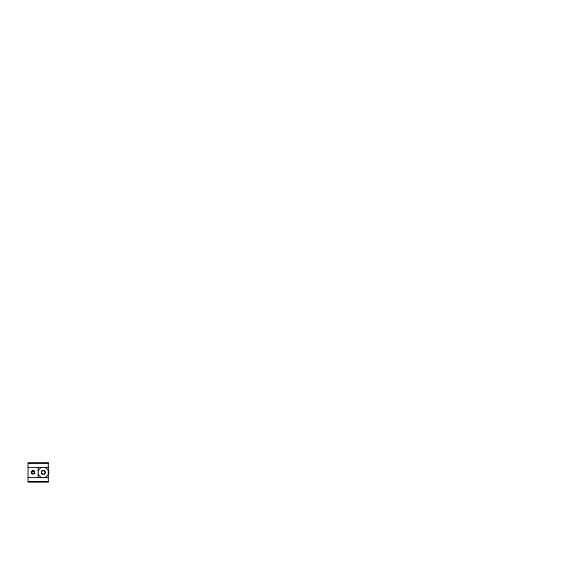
<?xml version="1.0" encoding="UTF-8"?>
<svg xmlns="http://www.w3.org/2000/svg" width="561" height="561" viewBox="0 0 561 561"><rect width="100%" height="100%" fill="white"/><g stroke="black" fill="none" stroke-linecap="round" stroke-linejoin="round"><path stroke-width="0.84" d="M38.176 470.356L41.142 467.39M45.336 477.516L48.302 474.55M28.05 463.091L48.302 463.091M28.05 467.39L48.302 467.39M48.302 471.948L49.059 471.948M48.302 472.958L49.059 472.958M28.05 477.516L48.302 477.516M28.05 481.822L48.302 481.822M45.336 467.39L48.302 470.356M38.176 474.55L41.142 477.516M38.176 467.39L38.176 477.516M34.593 473.309A1.711 1.711 0 0 1 34.319 473.659M31.907 473.659A1.711 1.711 0 0 1 31.633 473.309M31.633 471.598A1.711 1.711 0 0 1 32.258 470.974M33.969 470.974A1.711 1.711 0 0 1 34.593 471.598M34.48 473.246A1.585 1.585 0 0 1 33.905 473.828M32.321 473.828A1.585 1.585 0 0 1 31.746 473.246M31.746 471.661A1.585 1.585 0 0 1 32.706 470.924M33.52 470.924A1.585 1.585 0 0 1 34.48 471.661M45.217 472.986A2.048 2.048 0 0 1 44.263 474.227M42.215 474.227A2.048 2.048 0 0 1 41.255 472.986M41.255 471.92A2.048 2.048 0 0 1 45.217 471.92M48.302 462.965L28.05 462.965L28.05 481.948L48.302 481.948L48.302 462.965M32.447 473.603A1.332 1.332 0 0 0 34.438 472.453A1.332 1.332 0 0 0 32.447 471.303A1.332 1.332 0 0 0 32.447 473.603M32.384 473.715A1.459 1.459 0 0 0 34.565 472.453A1.459 1.459 0 0 0 32.384 471.191A1.459 1.459 0 0 0 32.384 473.715M42.32 474.045A1.837 1.837 0 0 0 45.076 472.453A1.837 1.837 0 0 0 42.32 470.868A1.837 1.837 0 0 0 42.32 474.045"/></g></svg>
